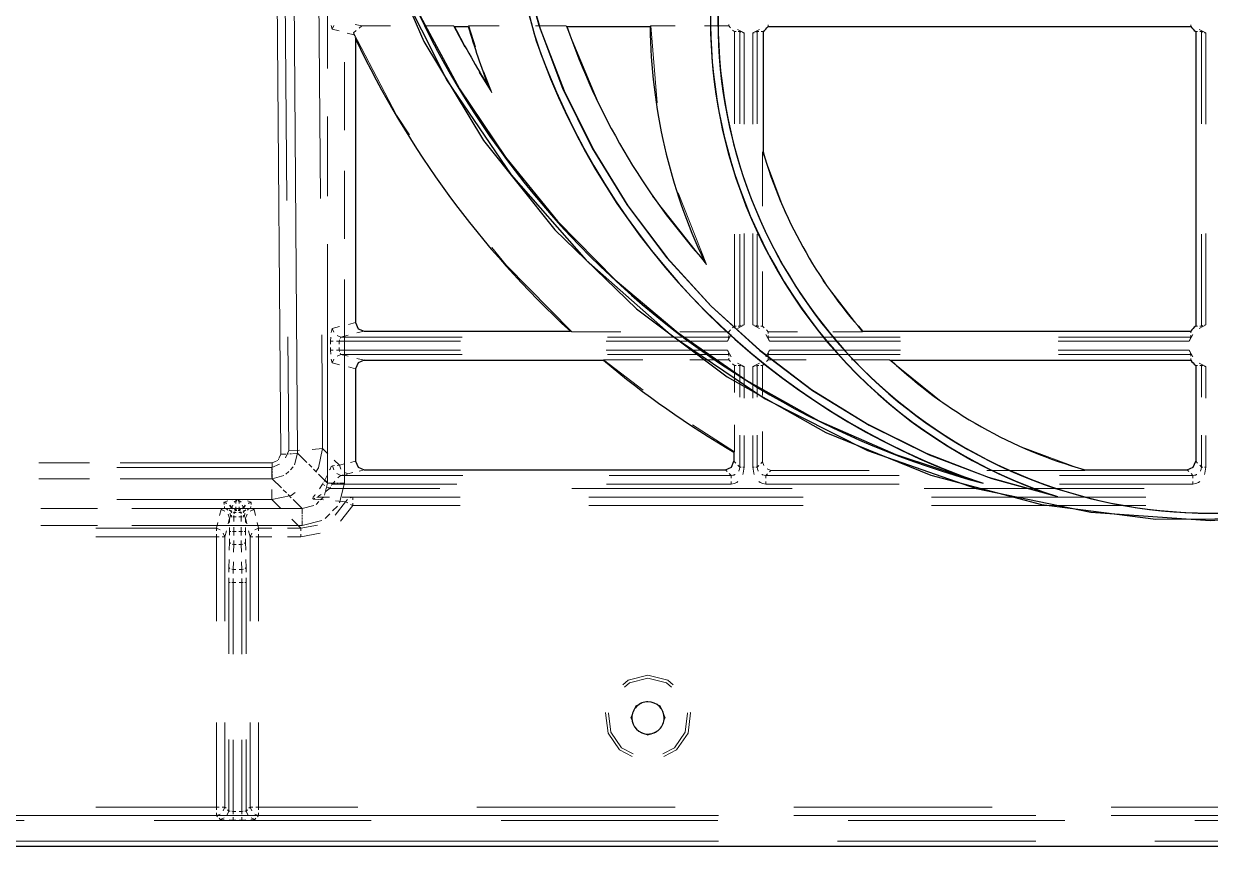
# Model space of a CAD drawing. Header units: millimetres. Extents: x 0 to 1989, y -338 to 950.
# Drawn here: x 283.3 to 422.1, y 122.1 to 218.2 of the extents above; entities that cross this region are included whole.
import ezdxf

# ---------------------------------------------------------------- set-up
doc = ezdxf.new("R2010")
doc.units = ezdxf.units.MM
doc.layers.add('DETAIL', color=8, linetype='Continuous')
doc.layers.add('FINE', color=9, linetype='Continuous')

msp = doc.modelspace()

# ---------------------------------------------------------------- linework, layer by layer
at = {"layer": 'DETAIL', "lineweight": 25}
for p, q in [((333.68, 217.88), (335.29, 217.88)), ((346.83, 217.88), (356.56, 217.88)), ((370.35, 217.88), (419.77, 217.88)), ((369.76, 217.29), (369.76, 203.26)), ((420.36, 217.29), (420.36, 182.87)), ((322.12, 216.44), (322.12, 183.28)), ((323.13, 182.28), (347.23, 182.28)), ((381.41, 182.28), (419.77, 182.28)), ((322.12, 177.89), (322.12, 167.08)), ((323.13, 178.88), (351.09, 178.88)), ((366.36, 168.15), (366.36, 167.08)), ((323.13, 166.08), (365.36, 166.08)), ((407.42, 166.08), (419.36, 166.08)), ((394.71, 164.74), (395.5, 164.5)), ((403.66, 163.11), (404.2, 162.96)), ((67.81, 122.08), (1203.81, 122.08))]:
    msp.add_line(p, q, dxfattribs=at)
for points in [[(358.88, 345.44), (348.95, 336.69), (340.2, 326.76), (332.77, 315.76), (326.77, 303.82), (322.34, 291.06), (319.58, 277.6), (318.64, 263.58), (319.59, 249.63), (322.36, 236.22), (326.82, 223.49), (332.84, 211.55), (340.3, 200.55), (349.07, 190.6), (359.03, 181.83), (370.03, 174.37), (381.97, 168.34), (394.7, 163.88), (408.11, 161.11), (422.06, 160.16), (436.08, 161.11)], [(320.83, 247.17), (322.89, 237.46), (325.85, 228.09), (329.65, 219.13), (334.26, 210.62), (339.63, 202.61), (345.72, 195.15), (352.47, 188.29), (359.85, 182.08), (367.8, 176.57), (376.3, 171.81), (385.28, 167.85), (394.71, 164.74)], [(320.83, 242.28), (324.64, 228.75), (330.11, 216.15), (337.08, 204.57), (345.41, 194.12), (354.95, 184.88), (365.56, 176.96), (377.09, 170.45), (389.38, 165.44), (402.31, 162.03), (415.71, 160.31), (429.44, 160.39)], [(341.44, 225.72), (343.53, 218.04), (346.32, 210.69), (349.77, 203.69), (353.84, 197.08), (358.49, 190.91), (363.68, 185.21), (369.39, 180.01), (375.56, 175.36), (382.17, 171.29), (389.17, 167.84), (396.52, 165.05), (404.2, 162.96)], [(341.58, 225.18), (343.7, 217.62), (346.49, 210.36), (349.92, 203.46), (353.96, 196.95), (358.56, 190.86), (363.7, 185.22), (369.33, 180.09), (375.43, 175.48), (381.94, 171.44), (388.84, 168.01), (396.09, 165.22), (403.66, 163.11)], [(322.12, 183.28), (322.42, 182.57), (323.13, 182.28)], [(323.13, 178.88), (322.42, 178.59), (322.12, 177.89)], [(322.12, 167.08), (322.42, 166.38), (323.13, 166.08)], [(365.36, 166.08), (366.07, 166.38), (366.36, 167.08)], [(419.36, 166.08), (420.07, 166.38), (420.36, 167.08)]]:
    msp.add_lwpolyline(points, dxfattribs=at)
for points in [[(359.05, 344.54), (349.15, 335.73), (340.52, 325.78), (333.24, 314.85), (327.42, 303.09), (323.12, 290.64), (320.44, 277.66), (319.47, 264.3), (320.28, 250.7), (322.98, 237.02, 0.267902), (395.5, 164.5)], [(428.36, 326.77), (417.46, 326.89), (406.47, 325.54), (395.5, 322.66), (385.02, 318.34), (375.44, 312.78), (366.83, 306.11), (359.24, 298.46), (352.73, 289.95), (347.38, 280.71), (343.25, 270.87), (340.39, 260.55), (338.87, 249.88), (338.75, 238.98), (340.1, 227.99), (342.98, 217.02, 0.234882), (395.5, 164.5)], [(427.53, 326.86), (416.63, 326.87), (405.65, 325.41), (394.71, 322.42), (384.27, 317.99), (374.74, 312.33), (366.19, 305.58), (358.67, 297.85), (352.25, 289.27), (346.99, 279.98), (342.95, 270.09), (340.2, 259.74), (338.78, 249.05), (338.78, 238.15), (340.23, 227.17), (343.22, 216.23, 0.229635), (394.71, 164.74)], [(440.46, 163.11, 0.414212), (477.54, 236.98, 0.414213), (403.66, 274.06, 0.414214), (366.58, 200.18, 0.236853), (403.66, 163.11)], [(439.92, 162.96, 0.414215), (477.68, 236.45, 0.414215), (404.2, 274.21, 0.414213), (366.44, 200.72, 0.241885), (404.2, 162.96)], [(333.68, 217.88, 0.020408), (337.69, 210.83)], [(335.29, 217.88, 0.020605), (337.69, 210.83)], [(346.83, 217.88, 0.100903), (362.89, 190.48)], [(356.56, 217.88, 0.108609), (362.89, 190.48)], [(369.76, 217.29, 0.073428), (370.35, 217.88)], [(419.77, 217.88, 0.073396), (420.36, 217.29)], [(322.12, 216.44, 0.096807), (347.23, 182.28)], [(369.76, 203.26, 0.111443), (381.41, 182.28)], [(420.36, 182.87, 0.073593), (419.77, 182.28)], [(351.09, 178.88, 0.042306), (366.36, 168.15)], [(384.72, 178.88), (419.77, 178.88, 0.073396), (420.36, 178.29), (420.36, 167.08)], [(384.72, 178.88, 0.121298), (407.42, 166.08)]]:
    msp.add_lwpolyline(points, format="xyb", dxfattribs=at)
for points in [[(422.06, 276.16, 0.414214), (364.48, 218.58, 0.414214), (422.06, 161, 0.414214), (479.64, 218.58), (479.11, 226.35), (477.57, 233.81), (475.08, 240.9), (471.73, 247.55), (467.58, 253.68), (462.69, 259.22), (457.15, 264.1), (451.03, 268.25), (444.38, 271.61), (437.29, 274.09), (429.83, 275.63)], [(422.06, 276.13, 0.414214), (364.51, 218.58, 0.414212), (422.06, 161.03, 0.414215), (479.61, 218.58), (479.08, 226.35), (477.54, 233.81), (475.06, 240.89), (471.71, 247.53), (467.56, 253.66), (462.68, 259.2), (457.14, 264.08), (451.01, 268.23), (444.37, 271.58), (437.29, 274.06), (429.83, 275.6)], [(356.31, 138.97, 0.414234), (354.42, 137.08, 0.414209), (356.31, 135.2, 0.414218), (358.2, 137.08, 0.414193)]]:
    msp.add_lwpolyline(points, format="xyb", close=True, dxfattribs=at)
at = {"layer": 'FINE', "lineweight": 9}
for p, q in [((312.53, 272.09), (313.36, 167.9)), ((315.34, 168.02), (314.51, 272.2)), ((314.06, 197.56), (313.85, 224.11)), ((317.81, 224.34), (318.02, 197.79)), ((318.85, 212.98), (318.85, 222.3)), ((319.39, 217.57), (319.25, 218.02)), ((319.57, 218), (319.39, 217.57)), ((322.08, 218.14), (322.84, 217.95)), ((322.54, 217.71), (322.84, 217.95)), ((322.84, 217.95), (326.19, 217.95)), ((330.21, 217.95), (333.56, 217.95)), ((333.56, 217.95), (334.9, 215.49)), ((333.56, 217.95), (333.6, 217.93)), ((333.64, 217.91), (333.68, 217.88)), ((335.3, 217.91), (335.29, 217.88)), ((335.34, 217.95), (335.32, 217.93)), ((335.34, 217.95), (336.12, 215.5)), ((335.34, 217.95), (338.9, 217.95)), ((346.73, 217.95), (350.66, 208.57)), ((346.8, 217.91), (346.83, 217.88)), ((356.59, 217.91), (356.56, 217.88)), ((356.63, 217.95), (356.61, 217.93)), ((356.63, 217.95), (357.38, 208.97)), ((356.63, 217.95), (359.49, 217.95)), ((362.91, 217.95), (365.77, 217.95)), ((365.77, 217.95), (365.77, 218.14)), ((365.96, 217.73), (365.77, 217.95)), ((370.35, 218.1), (370.35, 217.88)), ((419.77, 217.88), (419.77, 218.1)), ((320.19, 217.37), (319.39, 217.57)), ((321.94, 216.93), (321.14, 217.13)), ((321.86, 217.16), (322.17, 217.41)), ((321.86, 217.16), (321.89, 217.09)), ((321.92, 217), (321.94, 216.93)), ((322, 216.78), (321.94, 216.93)), ((322.12, 216.44), (322.06, 216.59)), ((366.43, 217.29), (366.21, 217.48)), ((366.62, 217.29), (366.43, 217.29)), ((366.43, 217.29), (366.43, 206.53)), ((367.54, 217.14), (366.76, 217.56)), ((367.04, 217.29), (366.85, 217.29)), ((367.04, 206.53), (367.04, 217.29)), ((367.54, 217.14), (367.54, 206.48)), ((369.36, 217.56), (368.58, 217.14)), ((368.58, 217.14), (368.74, 217.17)), ((368.58, 206.48), (368.58, 217.14)), ((369.08, 217.29), (369.29, 217.29)), ((369.08, 217.29), (369.08, 206.53)), ((369.55, 217.29), (369.76, 217.29)), ((420.57, 217.29), (420.36, 217.29)), ((421.54, 217.14), (420.76, 217.56)), ((421.04, 217.29), (420.83, 217.29)), ((421.04, 206.53), (421.04, 217.29)), ((421.54, 217.14), (421.54, 206.48)), ((320.83, 205.77), (320.83, 213.71)), ((336.58, 212.57), (338.03, 210.17)), ((337.8, 210.62), (337.69, 210.83)), ((318.85, 198.06), (318.85, 207.38)), ((369.69, 203.25), (372.35, 196.16)), ((369.69, 203.25), (369.69, 196.88)), ((369.71, 203.25), (369.69, 203.25)), ((369.76, 203.26), (369.74, 203.26)), ((320.83, 193.08), (320.83, 201.01)), ((359.85, 198.46), (363.17, 190.08)), ((356.85, 198.06), (363.17, 190.08)), ((367.04, 182.87), (367.04, 193.63)), ((367.54, 193.69), (367.54, 183.03)), ((368.58, 183.03), (368.58, 193.69)), ((369.08, 193.63), (369.08, 182.87)), ((421.04, 182.87), (421.04, 193.63)), ((421.54, 193.69), (421.54, 183.03)), ((318.85, 164.51), (318.85, 192.47)), ((362.89, 190.48), (362.98, 190.36)), ((363.08, 190.2), (363.17, 190.08)), ((369.69, 189.24), (369.69, 182.88)), ((320.83, 164.51), (320.83, 188.32)), ((376.76, 188.22), (381.38, 182.21)), ((321.27, 183.06), (322.12, 183.28)), ((318.15, 181.85), (318.26, 168.58)), ((319.25, 182.14), (319.39, 182.6)), ((319.39, 182.6), (320.25, 182.81)), ((319.57, 182.16), (319.39, 182.6)), ((320.38, 181.6), (319.95, 181.78)), ((321.24, 181.81), (320.38, 181.6)), ((323.13, 182.28), (322.27, 182.07)), ((347.28, 182.26), (347.23, 182.28)), ((347.4, 182.21), (347.35, 182.23)), ((347.4, 182.21), (353.14, 182.21)), ((365.61, 181.1), (366.04, 181.88)), ((365.77, 182.21), (365.96, 182.44)), ((365.77, 181.79), (365.77, 181.6)), ((366.21, 182.69), (366.43, 182.88)), ((366.76, 182.6), (367.54, 183.03)), ((366.85, 182.88), (367.04, 182.87)), ((367.54, 183.03), (367.38, 182.99)), ((368.58, 183.03), (369.36, 182.6)), ((369.27, 182.88), (369.08, 182.87)), ((369.69, 182.88), (369.5, 182.88)), ((369.69, 182.88), (369.91, 182.69)), ((370.08, 181.88), (370.51, 181.1)), ((370.16, 182.44), (370.36, 182.21)), ((370.35, 182.02), (370.36, 182.21)), ((370.35, 181.6), (370.35, 181.79)), ((370.36, 182.21), (373.8, 182.21)), ((377.93, 182.21), (381.38, 182.21)), ((381.38, 182.21), (381.39, 182.23)), ((381.4, 182.26), (381.41, 182.28)), ((419.61, 181.1), (420.04, 181.88)), ((419.77, 182.28), (419.77, 182.07)), ((419.77, 181.81), (419.77, 181.6)), ((420.36, 182.87), (420.57, 182.87)), ((420.76, 182.6), (421.54, 183.03)), ((420.83, 182.87), (421.04, 182.87)), ((421.54, 183.03), (421.38, 182.99)), ((314.3, 168.35), (314.19, 181.63)), ((319.19, 181.1), (319.22, 181.57)), ((319.5, 181.1), (319.19, 181.1)), ((319.19, 180.78), (319.19, 181.1)), ((319.19, 180.06), (319.19, 180.39)), ((320.18, 181.1), (319.87, 181.1)), ((320.24, 181.26), (320.18, 181.1)), ((320.18, 181.1), (320.18, 180.78)), ((334.38, 181.1), (320.18, 181.1)), ((320.38, 181.6), (320.32, 181.44)), ((320.38, 181.6), (334.57, 181.6)), ((365.61, 181.1), (351.42, 181.1)), ((351.58, 181.6), (365.77, 181.6)), ((370.35, 181.6), (385.8, 181.6)), ((370.51, 181.1), (370.47, 181.26)), ((385.85, 181.1), (370.51, 181.1)), ((419.61, 181.1), (404.27, 181.1)), ((404.33, 181.6), (419.77, 181.6)), ((319.5, 180.06), (319.19, 180.06)), ((319.22, 179.59), (319.19, 180.06)), ((319.39, 178.57), (319.57, 179)), ((320.18, 180.06), (319.87, 180.06)), ((319.95, 179.38), (320.38, 179.56)), ((320.18, 180.06), (320.24, 179.91)), ((320.32, 179.72), (320.38, 179.56)), ((320.38, 179.56), (321.24, 179.35)), ((334.57, 179.56), (320.38, 179.56)), ((322.27, 179.1), (323.13, 178.88)), ((351.42, 180.06), (365.61, 180.06)), ((365.77, 179.56), (351.58, 179.56)), ((365.61, 180.06), (365.65, 179.91)), ((366.04, 179.28), (365.61, 180.06)), ((365.77, 179.37), (365.77, 179.56)), ((365.77, 178.95), (365.77, 179.14)), ((370.51, 180.06), (370.08, 179.28)), ((385.8, 179.56), (370.35, 179.56)), ((370.35, 179.56), (370.35, 179.37)), ((370.35, 179.14), (370.36, 178.95)), ((370.51, 180.06), (385.85, 180.06)), ((404.27, 180.06), (419.61, 180.06)), ((419.77, 179.56), (404.33, 179.56)), ((419.61, 180.06), (419.65, 179.91)), ((420.04, 179.28), (419.61, 180.06)), ((419.77, 179.35), (419.77, 179.56)), ((419.77, 178.88), (419.77, 179.1)), ((322.12, 177.89), (321.27, 178.1)), ((351.1, 178.91), (351.09, 178.88)), ((351.12, 178.95), (351.11, 178.93)), ((351.12, 178.95), (355.76, 175.39)), ((351.12, 178.95), (355.7, 178.95)), ((361.19, 178.95), (365.77, 178.95)), ((365.96, 178.73), (365.77, 178.95)), ((366.43, 178.29), (366.21, 178.48)), ((366.62, 178.29), (366.43, 178.29)), ((366.43, 178.29), (366.43, 175.13)), ((367.54, 178.14), (366.76, 178.56)), ((367.54, 178.14), (367.54, 174.47)), ((369.36, 178.56), (368.58, 178.14)), ((368.58, 174.47), (368.58, 178.14)), ((369.08, 178.29), (369.27, 178.29)), ((369.08, 178.29), (369.08, 174.57)), ((369.5, 178.29), (369.69, 178.29)), ((369.91, 178.48), (369.69, 178.29)), ((369.69, 178.29), (369.69, 174.76)), ((370.36, 178.95), (370.16, 178.73)), ((370.36, 178.95), (374.79, 178.95)), ((380.11, 178.95), (384.54, 178.95)), ((384.54, 178.95), (391, 173.76)), ((384.54, 178.95), (384.6, 178.93)), ((384.67, 178.91), (384.72, 178.88)), ((420.57, 178.29), (420.36, 178.29)), ((421.54, 178.14), (420.76, 178.56)), ((421.04, 178.29), (420.83, 178.29)), ((421.04, 174.57), (421.04, 178.29)), ((421.54, 178.14), (421.54, 174.47)), ((361.5, 171.35), (366.43, 168.19)), ((366.43, 171.34), (366.43, 168.19)), ((367.04, 166.4), (367.04, 170.12)), ((367.54, 170.07), (367.54, 166.4)), ((368.58, 166.4), (368.58, 170.07)), ((369.08, 170.12), (369.08, 166.4)), ((369.69, 170.54), (369.69, 167.01)), ((421.04, 166.4), (421.04, 170.12)), ((421.54, 170.07), (421.54, 166.4)), ((313.36, 167.9), (313.19, 167.47)), ((313.97, 167.92), (313.36, 167.9)), ((313.94, 167.47), (314.3, 168.35)), ((314.29, 167.93), (314.09, 167.92)), ((314.3, 168.35), (315.54, 168.39)), ((314.62, 167.94), (314.41, 167.93)), ((315.34, 168.02), (314.74, 167.95)), ((314.97, 166.66), (315.34, 168.02)), ((316.42, 166.94), (315.34, 168.02)), ((317.02, 168.44), (318.26, 168.58)), ((318.26, 168.58), (318.87, 167.96)), ((366.36, 168.15), (366.38, 168.16)), ((366.41, 168.17), (366.43, 168.19)), ((399.64, 168.88), (407.41, 166.01)), ((291.02, 166.91), (285.09, 166.91)), ((312.38, 166.91), (294.58, 166.91)), ((312.33, 166.35), (313.21, 166.72)), ((312.81, 167.08), (312.38, 166.91)), ((312.38, 166.33), (312.38, 166.91)), ((313.04, 167.18), (312.89, 167.12)), ((313.15, 167.39), (313.1, 167.24)), ((316.99, 166.37), (316.63, 166.73)), ((319.41, 166.55), (319.66, 166.57)), ((319.56, 166.06), (319.41, 166.55)), ((319.61, 167.22), (320.22, 166.61)), ((319.97, 166.59), (320.22, 166.61)), ((320.22, 166.61), (320.82, 166.76)), ((320.41, 166.17), (320.22, 166.61)), ((321.53, 166.93), (322.12, 167.08)), ((366.36, 167.08), (366.57, 166.87)), ((366.83, 166.62), (367.04, 166.4)), ((369.08, 166.4), (369.27, 166.59)), ((369.5, 166.82), (369.69, 167.01)), ((369.87, 166.57), (369.69, 167.01)), ((420.36, 167.08), (420.57, 166.87)), ((420.83, 166.62), (421.04, 166.4)), ((294.19, 166.35), (312.33, 166.35)), ((312.33, 166.35), (312.33, 165.19)), ((312.38, 166.03), (312.38, 166.22)), ((312.38, 165.72), (312.38, 165.91)), ((312.38, 165.04), (312.38, 165.61)), ((312.38, 165.04), (313.73, 165.42)), ((313.97, 165.56), (314.3, 165.89)), ((314.49, 166.09), (314.83, 166.43)), ((317.56, 165.8), (317.2, 166.16)), ((318.85, 164.51), (317.78, 165.58)), ((320.39, 165.42), (319.92, 165.64)), ((320.65, 165.48), (320.39, 165.42)), ((320.39, 165.42), (334.65, 165.42)), ((321.21, 165.61), (320.78, 165.79)), ((323.13, 166.08), (322.53, 165.94)), ((351.76, 165.42), (366.03, 165.42)), ((365.57, 165.88), (365.36, 166.08)), ((366.03, 165.42), (365.82, 165.63)), ((367.39, 166.4), (367.54, 166.4)), ((368.58, 166.4), (368.73, 166.4)), ((370.28, 165.61), (370.09, 165.42)), ((370.09, 165.42), (385.7, 165.42)), ((370.69, 166.01), (370.25, 166.2)), ((370.69, 166.01), (370.5, 165.83)), ((370.69, 166.01), (382.16, 166.01)), ((395.94, 166.01), (407.41, 166.01)), ((404.42, 165.42), (420.03, 165.42)), ((407.41, 166.04), (407.41, 166.01)), ((407.42, 166.08), (407.42, 166.06)), ((419.57, 165.88), (419.36, 166.08)), ((420.03, 165.42), (419.82, 165.63)), ((421.39, 166.4), (421.54, 166.4)), ((285.09, 165.04), (291.02, 165.04)), ((294.58, 165.04), (312.38, 165.04)), ((312.33, 163.79), (312.33, 162.62)), ((312.38, 165.04), (313.45, 163.97)), ((313.66, 163.75), (314.02, 163.39)), ((317.88, 163.86), (318.26, 164.42)), ((318.26, 164.42), (318.34, 164.56)), ((318.26, 164.42), (318.52, 164.25)), ((318.44, 164.73), (318.52, 164.87)), ((318.85, 164.51), (318.5, 163.13)), ((318.52, 164.87), (318.79, 164.73)), ((319.08, 163.89), (318.63, 163.56)), ((318.83, 164.05), (319.08, 163.89)), ((319.46, 164.51), (318.85, 164.51)), ((319.18, 164.05), (319.08, 163.89)), ((319.08, 163.89), (331.96, 163.89)), ((319.12, 164.56), (319.39, 164.42)), ((319.39, 164.42), (319.3, 164.25)), ((333.97, 164.42), (319.39, 164.42)), ((319.78, 164.51), (319.58, 164.51)), ((320.1, 164.51), (319.9, 164.51)), ((320.83, 164.51), (320.22, 164.51)), ((320.22, 162.23), (320.83, 164.51)), ((347.4, 163.89), (373.15, 163.89)), ((366.03, 164.42), (351.45, 164.42)), ((366.03, 164.73), (366.03, 164.42)), ((370.09, 164.73), (370.09, 164.42)), ((388.59, 163.89), (414.34, 163.89)), ((420.03, 164.42), (404.42, 164.42)), ((420.03, 164.73), (420.03, 164.42)), ((312.33, 162.62), (294.19, 162.62)), ((307.69, 162.57), (308.15, 162.61)), ((308.15, 162.49), (307.9, 162.29)), ((308.15, 162.49), (308.13, 162.15)), ((308.15, 162.61), (308.15, 162.58)), ((308.15, 162.61), (308.25, 162.61)), ((308.15, 162.53), (308.15, 162.49)), ((308.25, 162.49), (308.15, 162.49)), ((308.37, 162.61), (308.47, 162.61)), ((308.47, 162.49), (308.37, 162.49)), ((308.47, 162.61), (308.47, 162.58)), ((308.47, 162.61), (308.93, 162.57)), ((308.47, 162.53), (308.47, 162.49)), ((308.49, 162.15), (308.47, 162.49)), ((308.72, 162.29), (308.47, 162.49)), ((309.46, 162.46), (309.89, 162.29)), ((313.39, 161.56), (312.33, 162.62)), ((314.24, 163.18), (314.59, 162.82)), ((314.81, 162.61), (315.88, 161.54)), ((317.19, 162.66), (317.37, 162.77)), ((318.37, 162.58), (317.19, 162.66)), ((317.82, 162.36), (317.49, 162.03)), ((317.59, 162.85), (317.8, 162.89)), ((317.8, 162.89), (319.05, 162.89)), ((318.36, 162.9), (318.03, 162.56)), ((319.71, 160.79), (320.95, 162.35)), ((320.95, 162.35), (319.78, 162.46)), ((320.56, 162.89), (321.81, 162.89)), ((320.95, 162.35), (321.17, 162.59)), ((320.95, 162.35), (321.22, 162.21)), ((321.5, 162.8), (321.81, 162.89)), ((321.81, 162.89), (334.34, 162.89)), ((349.38, 162.89), (374.44, 162.89)), ((389.48, 162.89), (414.54, 162.89)), ((291.95, 161.54), (285.3, 161.54)), ((315.88, 161.54), (295.94, 161.54)), ((306.21, 160.75), (306.38, 161.43)), ((306.38, 161.43), (306.51, 161.47)), ((306.38, 161.43), (306.82, 161.25)), ((306.67, 161.52), (306.8, 161.57)), ((306.7, 162.26), (306.71, 162.27)), ((306.7, 162.26), (307.05, 162.15)), ((306.73, 162.04), (306.7, 162.26)), ((306.73, 162.29), (307.07, 162.18)), ((306.8, 161.57), (306.77, 161.78)), ((307.39, 161.92), (307.62, 161.65)), ((307.41, 161.94), (307.63, 161.66)), ((307.57, 161.37), (307.54, 161.25)), ((307.65, 161.17), (307.54, 161.25)), ((307.62, 161.65), (307.6, 161.52)), ((307.63, 161.65), (307.62, 161.65)), ((307.74, 161.51), (307.62, 161.65)), ((307.75, 161.95), (307.63, 161.66)), ((307.63, 161.66), (307.63, 161.66)), ((307.63, 161.66), (307.75, 161.54)), ((307.91, 161.08), (307.9, 160.92)), ((308.08, 161.34), (307.91, 161.39)), ((307.91, 161.08), (308.16, 161.08)), ((307.92, 161.45), (308.08, 161.4)), ((308.08, 161.34), (308.03, 161.26)), ((308.11, 161.74), (308.08, 161.4)), ((308.08, 161.38), (308.08, 161.4)), ((308.08, 161.4), (308.23, 161.4)), ((308.08, 161.34), (308.08, 161.36)), ((308.23, 161.34), (308.08, 161.34)), ((308.39, 161.4), (308.54, 161.4)), ((308.54, 161.34), (308.39, 161.34)), ((308.46, 161.08), (308.71, 161.08)), ((308.54, 161.4), (308.52, 161.74)), ((308.7, 161.45), (308.54, 161.4)), ((308.54, 161.38), (308.54, 161.4)), ((308.71, 161.39), (308.54, 161.34)), ((308.54, 161.34), (308.54, 161.36)), ((308.59, 161.26), (308.54, 161.34)), ((308.71, 161.08), (308.65, 161.16)), ((308.83, 161.11), (308.71, 161.08)), ((308.72, 160.92), (308.71, 161.08)), ((308.99, 161.66), (308.87, 161.95)), ((308.99, 161.66), (308.87, 161.54)), ((309, 161.65), (308.88, 161.51)), ((309.08, 161.25), (308.97, 161.17)), ((309.21, 161.94), (308.99, 161.66)), ((308.99, 161.66), (308.99, 161.66)), ((309, 161.65), (309.23, 161.92)), ((309, 161.65), (309, 161.65)), ((309.02, 161.52), (309, 161.65)), ((309.08, 161.25), (309.05, 161.37)), ((309.89, 162.29), (309.55, 162.18)), ((309.57, 162.15), (309.92, 162.26)), ((309.8, 161.25), (310.24, 161.43)), ((309.85, 161.78), (309.82, 161.57)), ((309.82, 161.57), (309.95, 161.52)), ((309.89, 162.29), (309.9, 162.28)), ((309.92, 162.26), (309.89, 162.04)), ((309.92, 162.27), (309.92, 162.26)), ((310.11, 161.47), (310.24, 161.43)), ((310.24, 161.43), (310.41, 160.75)), ((317.25, 161.89), (315.88, 161.54)), ((315.88, 160.93), (315.88, 161.54)), ((318.54, 160.4), (319.1, 160.95)), ((319.43, 161.29), (319.99, 161.84)), ((321.54, 162.03), (321.81, 161.89)), ((321.81, 162.2), (321.81, 161.89)), ((374.44, 161.89), (349.38, 161.89)), ((414.54, 161.89), (389.48, 161.89)), ((305.84, 159.24), (306.01, 159.93)), ((307.2, 160.88), (307.38, 160.44)), ((307.43, 160.48), (307.38, 160.44)), ((307.53, 160.58), (307.48, 160.54)), ((307.64, 160.58), (307.53, 160.58)), ((308.15, 160.58), (307.88, 160.58)), ((307.88, 160.58), (307.88, 160.04)), ((308.74, 160.58), (308.47, 160.58)), ((308.74, 160.58), (308.73, 160.74)), ((308.85, 160.58), (308.74, 160.58)), ((308.74, 160.04), (308.74, 160.58)), ((309.09, 160.58), (308.98, 160.58)), ((309.14, 160.54), (309.09, 160.58)), ((309.24, 160.44), (309.19, 160.48)), ((309.24, 160.44), (309.42, 160.88)), ((309.24, 160.44), (309.24, 159.94)), ((309.41, 159.76), (309.24, 160.44)), ((315.71, 159.24), (314.65, 160.3)), ((315.71, 159.24), (317.67, 159.59)), ((315.88, 160.61), (315.88, 160.81)), ((315.88, 160.28), (315.88, 160.49)), ((315.88, 159.56), (315.88, 160.16)), ((285.3, 159.56), (291.95, 159.56)), ((291.76, 159.24), (305.84, 159.24)), ((305.84, 158.25), (291.76, 158.25)), ((305.84, 159.24), (306.28, 159.06)), ((305.84, 158.93), (305.84, 159.24)), ((305.84, 158.25), (305.84, 158.56)), ((305.84, 158.25), (306.15, 158.25)), ((305.84, 148.38), (305.84, 158.25)), ((306.65, 158.69), (306.84, 158.25)), ((307.01, 158.94), (306.84, 158.25)), ((306.84, 158.25), (306.84, 148.38)), ((307.38, 158.86), (307.38, 159.35)), ((307.38, 158.46), (307.38, 158.86)), ((307.88, 158.86), (307.72, 158.86)), ((307.88, 159.39), (307.88, 158.86)), ((307.88, 158.86), (307.88, 158.39)), ((307.88, 158.86), (308.15, 158.86)), ((308.47, 158.86), (308.74, 158.86)), ((308.74, 158.86), (308.74, 159.39)), ((308.74, 158.39), (308.74, 158.86)), ((308.74, 158.86), (308.9, 158.86)), ((309.24, 159.35), (309.24, 158.86)), ((309.24, 158.86), (309.24, 158.46)), ((309.78, 158.25), (309.61, 158.94)), ((309.78, 158.25), (309.97, 158.69)), ((309.78, 148.38), (309.78, 158.25)), ((310.34, 159.06), (310.78, 159.24)), ((310.47, 158.25), (310.78, 158.25)), ((310.78, 159.24), (310.78, 158.93)), ((310.78, 158.56), (310.78, 158.25)), ((310.78, 158.25), (310.78, 148.38)), ((312.32, 158.25), (310.78, 158.25)), ((314.17, 159.24), (315.71, 159.24)), ((315.71, 158.25), (314.17, 158.25)), ((315.71, 159.24), (315.71, 158.93)), ((317.99, 158.66), (315.71, 158.25)), ((315.71, 158.56), (315.71, 158.25)), ((307.35, 156.69), (307.37, 157.61)), ((307.37, 157.61), (307.37, 158)), ((307.37, 157.61), (307.49, 157.47)), ((307.69, 157.39), (307.87, 157.36)), ((307.87, 157.36), (307.85, 156.44)), ((307.87, 157.82), (307.87, 157.36)), ((308.14, 157.36), (307.87, 157.36)), ((308.75, 157.36), (308.48, 157.36)), ((308.75, 157.36), (308.75, 157.82)), ((308.75, 157.36), (308.93, 157.39)), ((308.77, 156.44), (308.75, 157.36)), ((309.13, 157.47), (309.25, 157.61)), ((309.25, 158), (309.25, 157.61)), ((309.25, 157.61), (309.27, 156.69)), ((307.31, 154.67), (307.33, 155.59)), ((309.29, 155.59), (309.31, 154.67)), ((307.3, 154.12), (307.31, 154.67)), ((307.31, 154.67), (307.43, 154.53)), ((307.63, 154.46), (307.81, 154.42)), ((307.81, 154.42), (307.8, 153.95)), ((307.83, 155.34), (307.81, 154.42)), ((307.81, 154.42), (308.12, 154.42)), ((308.5, 154.42), (308.81, 154.42)), ((308.81, 154.42), (308.79, 155.34)), ((308.81, 154.42), (308.99, 154.46)), ((308.82, 153.95), (308.81, 154.42)), ((309.19, 154.53), (309.31, 154.67)), ((309.31, 154.67), (309.32, 154.12)), ((307.29, 152.92), (307.3, 153.46)), ((307.29, 144.57), (307.29, 152.92)), ((307.64, 152.92), (307.79, 152.92)), ((307.8, 153.39), (307.79, 152.92)), ((307.79, 152.92), (307.79, 144.55)), ((308.12, 152.92), (307.79, 152.92)), ((308.83, 152.92), (308.5, 152.92)), ((308.83, 152.92), (308.82, 153.39)), ((309.32, 153.46), (309.33, 152.92)), ((305.84, 126.66), (305.84, 136.53)), ((306.84, 136.53), (306.84, 126.66)), ((309.78, 126.66), (309.78, 136.53)), ((310.78, 136.53), (310.78, 126.66)), ((356.31, 135.08), (355.13, 135.57)), ((357.49, 135.57), (356.31, 135.08)), ((307.29, 126.2), (307.29, 134.55)), ((307.79, 134.52), (307.79, 126.15)), ((309.33, 134.55), (309.33, 126.2)), ((291.76, 126.66), (305.84, 126.66)), ((305.84, 126.66), (306.15, 126.66)), ((305.84, 126.35), (305.84, 126.66)), ((306.65, 126.22), (306.84, 126.66)), ((306.84, 126.66), (306.98, 126.52)), ((307.15, 126.35), (307.29, 126.2)), ((309.33, 126.2), (309.47, 126.35)), ((309.64, 126.52), (309.78, 126.66)), ((309.78, 126.66), (309.97, 126.22)), ((310.47, 126.66), (310.78, 126.66)), ((310.78, 126.66), (310.78, 126.35)), ((310.78, 126.66), (322.37, 126.66)), ((336.28, 126.66), (359.47, 126.66)), ((373.38, 126.66), (396.56, 126.66)), ((410.47, 126.66), (433.65, 126.66)), ((225.46, 125.68), (364.56, 125.68)), ((257.99, 125.08), (283.35, 125.08)), ((305.84, 125.66), (291.76, 125.66)), ((298.56, 125.08), (323.92, 125.08)), ((305.84, 125.66), (306.28, 125.84)), ((305.98, 125.52), (305.84, 125.66)), ((306.29, 125.2), (306.15, 125.35)), ((306.74, 125.39), (306.29, 125.2)), ((307.29, 126.2), (307.11, 125.76)), ((307.29, 126.2), (307.45, 126.19)), ((307.79, 125.15), (307.32, 125.16)), ((307.64, 126.17), (307.79, 126.15)), ((307.79, 126.15), (307.79, 125.84)), ((307.79, 126.15), (308.12, 126.15)), ((308.12, 125.15), (307.79, 125.15)), ((308.83, 125.15), (308.5, 125.15)), ((308.83, 126.15), (308.98, 126.17)), ((308.83, 126.15), (308.83, 125.84)), ((309.3, 125.16), (308.83, 125.15)), ((309.17, 126.19), (309.33, 126.2)), ((309.33, 126.2), (309.51, 125.76)), ((309.89, 125.39), (310.33, 125.2)), ((310.47, 125.35), (310.33, 125.2)), ((310.34, 125.84), (310.78, 125.66)), ((310.78, 125.66), (310.64, 125.52)), ((322.37, 125.66), (310.78, 125.66)), ((359.47, 125.66), (336.28, 125.66)), ((339.13, 125.08), (364.49, 125.08)), ((396.56, 125.66), (373.38, 125.66)), ((378.47, 125.68), (401.66, 125.68)), ((379.7, 125.08), (405.06, 125.08)), ((433.65, 125.66), (410.47, 125.66)), ((415.57, 125.68), (438.75, 125.68)), ((420.27, 125.08), (445.63, 125.08)), ((364.56, 122.68), (225.46, 122.68)), ((401.66, 122.68), (378.47, 122.68)), ((438.75, 122.68), (415.57, 122.68))]:
    msp.add_line(p, q, dxfattribs=at)
for points in [[(343.17, 217.95), (346.73, 217.95), (346.76, 217.93)], [(321.86, 217.16), (326.92, 207.52), (328.42, 205.24)], [(367.04, 217.29), (367.07, 217.28), (367.15, 217.25), (367.2, 217.23)], [(367.38, 217.18), (367.42, 217.16), (367.54, 217.14)], [(368.92, 217.23), (369.01, 217.26), (369.07, 217.29), (369.08, 217.29)], [(421.04, 217.29), (421.07, 217.28), (421.15, 217.25), (421.2, 217.23)], [(421.38, 217.18), (421.42, 217.16), (421.54, 217.14)], [(337.13, 212.58), (338.03, 210.17), (337.92, 210.38)], [(366.43, 193.63), (366.43, 182.88), (366.62, 182.88)], [(338.04, 192.07), (339.75, 189.96), (347.4, 182.21)], [(360.03, 182.21), (365.77, 182.21), (365.77, 182.02)], [(367.2, 182.93), (367.11, 182.9), (367.05, 182.88), (367.04, 182.87)], [(368.74, 182.99), (368.7, 183), (368.58, 183.03)], [(369.08, 182.87), (369.05, 182.89), (368.97, 182.91), (368.92, 182.93)], [(421.2, 182.93), (421.11, 182.9), (421.05, 182.88), (421.04, 182.87)], [(320.18, 180.39), (320.18, 180.06), (334.38, 180.06)], [(365.65, 181.26), (365.64, 181.22), (365.61, 181.1)], [(365.77, 181.6), (365.76, 181.57), (365.73, 181.49), (365.71, 181.44)], [(370.41, 181.44), (370.38, 181.53), (370.36, 181.59), (370.35, 181.6)], [(419.65, 181.26), (419.64, 181.22), (419.61, 181.1)], [(419.77, 181.6), (419.76, 181.57), (419.73, 181.49), (419.71, 181.44)], [(320.25, 178.35), (319.39, 178.57), (319.25, 179.02)], [(365.71, 179.72), (365.74, 179.63), (365.77, 179.57), (365.77, 179.56)], [(370.35, 179.56), (370.36, 179.6), (370.39, 179.67), (370.41, 179.72)], [(370.47, 179.91), (370.48, 179.95), (370.51, 180.06)], [(419.71, 179.72), (419.74, 179.63), (419.77, 179.57), (419.77, 179.56)], [(367.04, 174.57), (367.04, 178.29), (366.85, 178.29)], [(367.04, 178.29), (367.06, 178.28), (367.12, 178.26), (367.2, 178.23)], [(367.38, 178.17), (367.54, 178.14), (367.54, 178.14)], [(368.58, 178.14), (368.7, 178.16), (368.74, 178.18)], [(368.92, 178.23), (368.98, 178.25), (369.06, 178.28), (369.08, 178.29)], [(421.04, 178.29), (421.06, 178.28), (421.12, 178.26), (421.2, 178.23)], [(421.38, 178.17), (421.54, 178.14), (421.54, 178.14)], [(318.26, 168.58), (317.79, 166.31), (317.47, 165.83)], [(319.08, 166.06), (319.13, 166.16), (319.28, 166.45), (319.41, 166.55)], [(318.52, 164.87), (318.69, 165.2), (318.78, 165.41)], [(320.39, 165.42), (320.26, 165.35), (320.09, 165.18), (320.05, 165.14)], [(321.81, 165.76), (321.21, 165.61), (320.96, 165.55)], [(366.03, 165.42), (366.23, 165.44), (366.33, 165.46), (366.37, 165.48), (366.4, 165.49), (366.41, 165.49), (366.41, 165.49), (366.42, 165.49), (366.42, 165.49), (366.42, 165.5), (366.46, 165.52), (366.5, 165.53)], [(366.03, 165.42), (366.03, 165.33), (366.03, 165.12), (366.03, 165.11)], [(366.92, 165.93), (366.93, 165.95), (367.01, 166.16), (367.04, 166.4)], [(367.04, 166.4), (367.2, 166.4), (367.2, 166.4)], [(367.54, 166.4), (367.44, 165.68), (367.39, 165.55)], [(368.73, 165.55), (368.68, 165.68), (368.58, 166.4)], [(368.92, 166.4), (368.92, 166.4), (369.08, 166.4)], [(369.2, 165.93), (369.19, 165.95), (369.11, 166.16), (369.08, 166.4)], [(370.09, 165.42), (369.89, 165.44), (369.7, 165.5), (369.66, 165.52), (369.62, 165.53)], [(370.09, 165.42), (370.09, 165.33), (370.09, 165.12), (370.09, 165.11)], [(420.03, 165.42), (420.23, 165.44), (420.33, 165.46), (420.37, 165.48), (420.4, 165.49), (420.41, 165.49), (420.41, 165.49), (420.41, 165.49), (420.42, 165.49), (420.42, 165.5), (420.46, 165.52), (420.5, 165.53)], [(420.03, 165.42), (420.03, 165.33), (420.03, 165.12), (420.03, 165.11)], [(420.92, 165.93), (420.93, 165.95), (421.01, 166.16), (421.04, 166.4)], [(421.04, 166.4), (421.2, 166.4), (421.2, 166.4)], [(421.54, 166.4), (421.44, 165.68), (421.39, 165.55)], [(319.7, 164.74), (319.59, 164.61), (319.39, 164.42)], [(366.83, 164.7), (366.69, 164.59), (366.38, 164.46), (366.03, 164.42)], [(385.7, 164.42), (370.09, 164.42), (369.74, 164.46), (369.43, 164.59), (369.29, 164.7)], [(420.83, 164.7), (420.69, 164.59), (420.38, 164.46), (420.03, 164.42)], [(306.72, 162.28), (306.73, 162.29), (307.16, 162.46)], [(315.07, 163.42), (314.59, 163.09), (312.33, 162.62)], [(317.19, 162.66), (317.17, 162.67), (317.12, 162.73), (317.17, 162.88), (317.34, 163.13), (317.4, 163.21)], [(318.08, 163.2), (318, 163.14), (317.79, 163), (317.73, 162.95), (317.72, 162.92), (317.73, 162.9), (317.77, 162.89), (317.8, 162.89)], [(321.81, 162.89), (321.81, 162.59), (321.81, 162.57)], [(306.8, 161.57), (307.07, 161.46), (307.16, 161.38)], [(306.8, 161.57), (307.01, 161.55), (307.06, 161.53)], [(307.34, 161.41), (307.39, 161.38), (307.54, 161.25)], [(307.43, 160.98), (307.45, 160.94), (307.53, 160.58)], [(307.54, 161.25), (307.62, 161.13), (307.64, 161.05)], [(307.97, 161.16), (307.91, 161.08), (307.79, 161.11)], [(308.98, 161.05), (309, 161.13), (309.08, 161.25)], [(309.08, 161.25), (309.23, 161.38), (309.28, 161.41)], [(309.09, 160.58), (309.17, 160.94), (309.19, 160.98)], [(309.46, 161.38), (309.55, 161.46), (309.82, 161.57)], [(309.56, 161.53), (309.61, 161.55), (309.82, 161.57)], [(334.34, 161.89), (321.81, 161.89), (320.37, 160.07)], [(295.94, 159.56), (315.88, 159.56), (318.16, 160.16)], [(307.38, 159.94), (307.38, 160.44), (307.21, 159.76)], [(307.62, 160.79), (307.62, 160.78), (307.53, 160.58)], [(307.89, 160.74), (307.88, 160.58), (307.77, 160.58)], [(309.09, 160.58), (309, 160.78), (309, 160.79)], [(310.61, 159.93), (310.78, 159.24), (312.32, 159.24)], [(306.53, 158.25), (306.53, 158.25), (306.84, 158.25)], [(307.54, 158.86), (307.53, 158.86), (307.38, 158.86)], [(309.08, 158.86), (309.09, 158.86), (309.24, 158.86)], [(309.78, 158.25), (310.09, 158.25), (310.1, 158.25)], [(307.29, 152.92), (307.45, 152.92), (307.45, 152.92)], [(308.83, 144.55), (308.83, 152.92), (308.98, 152.92)], [(309.17, 152.92), (309.17, 152.92), (309.33, 152.92), (309.33, 144.57)], [(356.31, 142.08), (353.99, 141.51), (353.35, 140.95)], [(356.31, 141.73), (354.15, 141.2), (353.56, 140.68)], [(359.27, 140.95), (358.63, 141.51), (356.31, 142.08)], [(359.06, 140.68), (358.47, 141.2), (356.31, 141.73)], [(354.41, 136.85), (354.31, 137.08), (354.9, 138.5), (355.6, 138.79)], [(357.02, 138.79), (357.72, 138.5), (358.31, 137.08), (358.21, 136.85)], [(351.36, 137.73), (351.35, 137.68), (351.64, 135.31), (352.99, 133.34), (354.45, 132.57)], [(351.71, 137.69), (351.69, 137.64), (351.96, 135.43), (353.23, 133.6), (354.58, 132.89)], [(358.04, 132.89), (359.39, 133.6), (360.66, 135.43), (360.93, 137.64), (360.91, 137.69)], [(358.17, 132.57), (359.63, 133.34), (360.99, 135.31), (361.27, 137.68), (361.26, 137.73)], [(308.5, 126.15), (308.83, 126.15), (308.83, 134.52)], [(306.53, 126.66), (306.53, 126.66), (306.84, 126.66)], [(309.78, 126.66), (310.09, 126.66), (310.1, 126.66)], [(305.84, 125.66), (305.84, 125.96), (305.84, 125.97)], [(306.76, 125.17), (306.75, 125.17), (306.29, 125.2)], [(307.79, 125.47), (307.79, 125.46), (307.79, 125.15)], [(308.83, 125.47), (308.83, 125.46), (308.83, 125.15)], [(310.33, 125.2), (309.87, 125.17), (309.86, 125.17)], [(310.78, 125.97), (310.78, 125.96), (310.78, 125.66)]]:
    msp.add_lwpolyline(points, dxfattribs=at)

doc.saveas('drawing.dxf')
